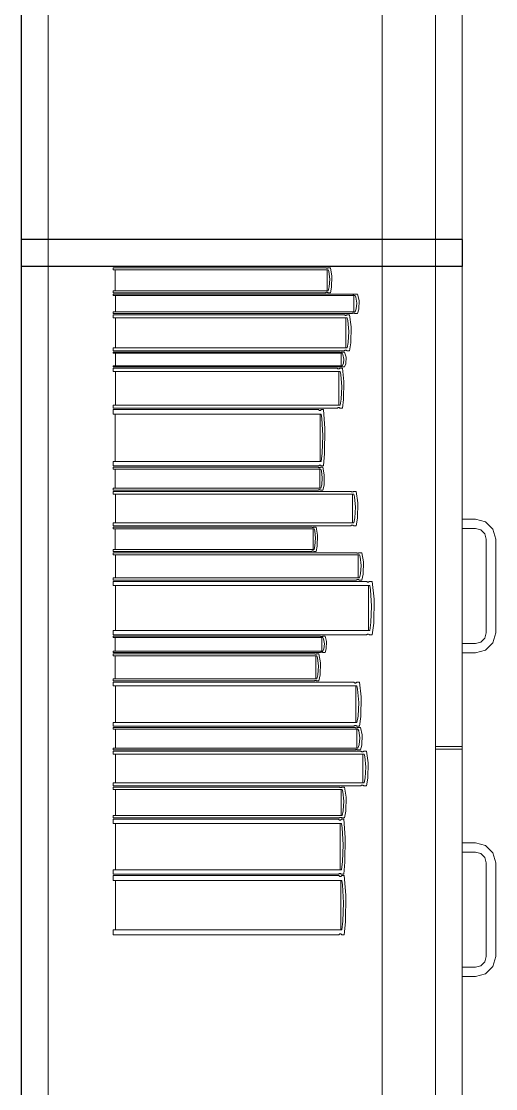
# Model space of a CAD drawing. Header units: inches. Extents: x -19 to 5698, y -728 to 92.
# Drawn here: x 130.14 to 130.495, y 10.146 to 10.944 of the extents above; entities that cross this region are included whole.
import ezdxf

# ---------------------------------------------------------------- set-up
doc = ezdxf.new("R2010")
doc.units = ezdxf.units.IN
doc.header["$MEASUREMENT"] = 0
doc.set_wipeout_variables(frame=1)
doc.linetypes.add('Wipeout_Contour', pattern=[1, 0, -1])
doc.layers.add('Interior - Mobiliario', color=7, linetype='Continuous')

msp = doc.modelspace()

# ---------------------------------------------------------------- linework, layer by layer
at = {"layer": 'Interior - Mobiliario', "color": 175, "linetype": 'Continuous', "lineweight": 13}
for p, q in [((130.13998, 11.50106), (130.13998, 10.04106)), ((130.44998, 10.04106), (130.44998, 11.50106)), ((130.37085, 10.75143), (130.37043, 10.74569)), ((130.3722, 10.7455), (130.37241, 10.75384)), ((130.36969, 10.7429), (130.20863, 10.7429)), ((130.20863, 10.7429), (130.20863, 10.74141)), ((130.37043, 10.74569), (130.36969, 10.7429)), ((130.37131, 10.74141), (130.3722, 10.7455)), ((130.20863, 10.74141), (130.36774, 10.74141)), ((130.38755, 10.74041), (130.20863, 10.74041)), ((130.20863, 10.74041), (130.20863, 10.73925)), ((130.20863, 10.73925), (130.38973, 10.73925)), ((130.21046, 10.73925), (130.21046, 10.72705)), ((130.36774, 10.74141), (130.36788, 10.74151)), ((130.36788, 10.74151), (130.36809, 10.74161)), ((130.36809, 10.74161), (130.36831, 10.74169)), ((130.36831, 10.74169), (130.36855, 10.74172)), ((130.36855, 10.74172), (130.36879, 10.74172)), ((130.36879, 10.74172), (130.36903, 10.74167)), ((130.36903, 10.74167), (130.36925, 10.74159)), ((130.36925, 10.74159), (130.36946, 10.74148)), ((130.36946, 10.74148), (130.36955, 10.74141)), ((130.36955, 10.74141), (130.37131, 10.74141)), ((130.38765, 10.74035), (130.38755, 10.74041)), ((130.38788, 10.74026), (130.38765, 10.74035)), ((130.38813, 10.7402), (130.38788, 10.74026)), ((130.3884, 10.74017), (130.38813, 10.7402)), ((130.38867, 10.74017), (130.3884, 10.74017)), ((130.38893, 10.74019), (130.38867, 10.74017)), ((130.38882, 10.72705), (130.38882, 10.73925)), ((130.38919, 10.74025), (130.38893, 10.74019)), ((130.38942, 10.74033), (130.38919, 10.74025)), ((130.38957, 10.74041), (130.38942, 10.74033)), ((130.39156, 10.74041), (130.38957, 10.74041)), ((130.38973, 10.73925), (130.39028, 10.73815)), ((130.39028, 10.73815), (130.39104, 10.73369)), ((130.39279, 10.73557), (130.39156, 10.74041)), ((130.39256, 10.72907), (130.39279, 10.73557)), ((130.38973, 10.72705), (130.20863, 10.72705)), ((130.20863, 10.72705), (130.20863, 10.72589)), ((130.39057, 10.72923), (130.38973, 10.72705)), ((130.39104, 10.73369), (130.39057, 10.72923)), ((130.39156, 10.72589), (130.39256, 10.72907)), ((130.20863, 10.72589), (130.38755, 10.72589)), ((130.38167, 10.72489), (130.20863, 10.72489)), ((130.20863, 10.72489), (130.20863, 10.72273)), ((130.20863, 10.72273), (130.38378, 10.72273)), ((130.3829, 10.72273), (130.2104, 10.72273)), ((130.2104, 10.72273), (130.2104, 10.70012)), ((130.38177, 10.72478), (130.38167, 10.72489)), ((130.38199, 10.72462), (130.38177, 10.72478)), ((130.38223, 10.72451), (130.38199, 10.72462)), ((130.38249, 10.72445), (130.38223, 10.72451)), ((130.38275, 10.72444), (130.38249, 10.72445)), ((130.38301, 10.72449), (130.38275, 10.72444)), ((130.3829, 10.70012), (130.3829, 10.72273)), ((130.38326, 10.72459), (130.38301, 10.72449)), ((130.38348, 10.72474), (130.38326, 10.72459)), ((130.38363, 10.72489), (130.38348, 10.72474)), ((130.38555, 10.72489), (130.38363, 10.72489)), ((130.38378, 10.72273), (130.38431, 10.72069)), ((130.38431, 10.72069), (130.38505, 10.71244)), ((130.38674, 10.71591), (130.38555, 10.72489)), ((130.38755, 10.72589), (130.3877, 10.72597)), ((130.3877, 10.72597), (130.38793, 10.72605)), ((130.38793, 10.72605), (130.38819, 10.72611)), ((130.38819, 10.72611), (130.38846, 10.72613)), ((130.38846, 10.72613), (130.38873, 10.72613)), ((130.38873, 10.72613), (130.38899, 10.7261)), ((130.38899, 10.7261), (130.38924, 10.72603)), ((130.38924, 10.72603), (130.38947, 10.72595)), ((130.38947, 10.72595), (130.38957, 10.72589)), ((130.38957, 10.72589), (130.39156, 10.72589)), ((130.38505, 10.71244), (130.3846, 10.70415)), ((130.38652, 10.70387), (130.38674, 10.71591)), ((130.3846, 10.70415), (130.38378, 10.70012)), ((130.38555, 10.69796), (130.38652, 10.70387)), ((130.38378, 10.70012), (130.20863, 10.70012)), ((130.20863, 10.70012), (130.20863, 10.69796)), ((130.20863, 10.69796), (130.38167, 10.69796)), ((130.3781, 10.69696), (130.20863, 10.69696)), ((130.20863, 10.69696), (130.20863, 10.69607)), ((130.20863, 10.69607), (130.38017, 10.69607)), ((130.21037, 10.69607), (130.21037, 10.68674)), ((130.2104, 10.70012), (130.3829, 10.70012)), ((130.3782, 10.69692), (130.3781, 10.69696)), ((130.37842, 10.69685), (130.3782, 10.69692)), ((130.37865, 10.6968), (130.37842, 10.69685)), ((130.37891, 10.69678), (130.37865, 10.6968)), ((130.37916, 10.69678), (130.37891, 10.69678)), ((130.37941, 10.6968), (130.37916, 10.69678)), ((130.37931, 10.68674), (130.37931, 10.69607)), ((130.37965, 10.69684), (130.37941, 10.6968)), ((130.37988, 10.6969), (130.37965, 10.69684)), ((130.38002, 10.69696), (130.37988, 10.6969)), ((130.3819, 10.69696), (130.38002, 10.69696)), ((130.38017, 10.69607), (130.38069, 10.69523)), ((130.38069, 10.69523), (130.38141, 10.69182)), ((130.38167, 10.69796), (130.38182, 10.69811)), ((130.38182, 10.69811), (130.38204, 10.69826)), ((130.38307, 10.69325), (130.3819, 10.69696)), ((130.38204, 10.69826), (130.38229, 10.69836)), ((130.38229, 10.69836), (130.38255, 10.69841)), ((130.38255, 10.69841), (130.38281, 10.6984)), ((130.38281, 10.6984), (130.38306, 10.69834)), ((130.38306, 10.69834), (130.38331, 10.69823)), ((130.38331, 10.69823), (130.38353, 10.69807)), ((130.38353, 10.69807), (130.38363, 10.69796)), ((130.38363, 10.69796), (130.38555, 10.69796)), ((130.38017, 10.68674), (130.20863, 10.68674)), ((130.20863, 10.68674), (130.20863, 10.68585)), ((130.38097, 10.6884), (130.38017, 10.68674)), ((130.38141, 10.69182), (130.38097, 10.6884)), ((130.3819, 10.68585), (130.38285, 10.68828)), ((130.38285, 10.68828), (130.38307, 10.69325)), ((130.20863, 10.68585), (130.3781, 10.68585)), ((130.37647, 10.68485), (130.20863, 10.68485)), ((130.20863, 10.68485), (130.20863, 10.68246)), ((130.20863, 10.68246), (130.37852, 10.68246)), ((130.21035, 10.68246), (130.21035, 10.6574)), ((130.37656, 10.68473), (130.37647, 10.68485)), ((130.37678, 10.68455), (130.37656, 10.68473)), ((130.37701, 10.68442), (130.37678, 10.68455)), ((130.37726, 10.68435), (130.37701, 10.68442)), ((130.37751, 10.68435), (130.37726, 10.68435)), ((130.37776, 10.6844), (130.37751, 10.68435)), ((130.37766, 10.6574), (130.37766, 10.68246)), ((130.378, 10.68452), (130.37776, 10.6844)), ((130.37822, 10.68469), (130.378, 10.68452)), ((130.3781, 10.68585), (130.37824, 10.68591)), ((130.37837, 10.68485), (130.37822, 10.68469)), ((130.37824, 10.68591), (130.37847, 10.68597)), ((130.38023, 10.68485), (130.37837, 10.68485)), ((130.37847, 10.68597), (130.37871, 10.68601)), ((130.37852, 10.68246), (130.37902, 10.6802)), ((130.37871, 10.68601), (130.37896, 10.68603)), ((130.37896, 10.68603), (130.37922, 10.68603)), ((130.37902, 10.6802), (130.37974, 10.67105)), ((130.37922, 10.68603), (130.37947, 10.686)), ((130.37947, 10.686), (130.37971, 10.68596)), ((130.37971, 10.68596), (130.37992, 10.68589)), ((130.37992, 10.68589), (130.38002, 10.68585)), ((130.38002, 10.68585), (130.3819, 10.68585)), ((130.38138, 10.6749), (130.38023, 10.68485)), ((130.37974, 10.67105), (130.3793, 10.66187)), ((130.38117, 10.66156), (130.38138, 10.6749)), ((130.37852, 10.6574), (130.20863, 10.6574)), ((130.20863, 10.6574), (130.20863, 10.65501)), ((130.20863, 10.65501), (130.37647, 10.65501)), ((130.37647, 10.65501), (130.37661, 10.65517)), ((130.37661, 10.65517), (130.37683, 10.65534)), ((130.37683, 10.65534), (130.37707, 10.65546)), ((130.37707, 10.65546), (130.37732, 10.65551)), ((130.37732, 10.65551), (130.37757, 10.6555)), ((130.37757, 10.6555), (130.37782, 10.65544)), ((130.37782, 10.65544), (130.37805, 10.65531)), ((130.37805, 10.65531), (130.37827, 10.65513)), ((130.37827, 10.65513), (130.37837, 10.65501)), ((130.37837, 10.65501), (130.38023, 10.65501)), ((130.3793, 10.66187), (130.37852, 10.6574)), ((130.38023, 10.65501), (130.38117, 10.66156)), ((130.36262, 10.65401), (130.20863, 10.65401)), ((130.20863, 10.65401), (130.20863, 10.65064)), ((130.20863, 10.65064), (130.3645, 10.65064)), ((130.21021, 10.65064), (130.21021, 10.61519)), ((130.3627, 10.65385), (130.36262, 10.65401)), ((130.3629, 10.65359), (130.3627, 10.65385)), ((130.36312, 10.65341), (130.3629, 10.65359)), ((130.36335, 10.65332), (130.36312, 10.65341)), ((130.36358, 10.65331), (130.36335, 10.65332)), ((130.36381, 10.65338), (130.36358, 10.65331)), ((130.36371, 10.61519), (130.36371, 10.65064)), ((130.36403, 10.65354), (130.36381, 10.65338)), ((130.36423, 10.65379), (130.36403, 10.65354)), ((130.36436, 10.65401), (130.36423, 10.65379)), ((130.36607, 10.65401), (130.36436, 10.65401)), ((130.3645, 10.65064), (130.36496, 10.64744)), ((130.36496, 10.64744), (130.36562, 10.6345)), ((130.36713, 10.63994), (130.36607, 10.65401)), ((130.36693, 10.62107), (130.36713, 10.63994)), ((130.36562, 10.6345), (130.36522, 10.62151)), ((130.3645, 10.61519), (130.20863, 10.61519)), ((130.20863, 10.61519), (130.20863, 10.61182)), ((130.36522, 10.62151), (130.3645, 10.61519)), ((130.36607, 10.61182), (130.36693, 10.62107)), ((130.20863, 10.61182), (130.36262, 10.61182)), ((130.36224, 10.61082), (130.20863, 10.61082)), ((130.20863, 10.61082), (130.20863, 10.60946)), ((130.20863, 10.60946), (130.36412, 10.60946)), ((130.2102, 10.60946), (130.2102, 10.5952)), ((130.36233, 10.61075), (130.36224, 10.61082)), ((130.36252, 10.61065), (130.36233, 10.61075)), ((130.36274, 10.61058), (130.36252, 10.61065)), ((130.36262, 10.61182), (130.36275, 10.61204)), ((130.36297, 10.61054), (130.36274, 10.61058)), ((130.36275, 10.61204), (130.36295, 10.61229)), ((130.36295, 10.61229), (130.36317, 10.61245)), ((130.3632, 10.61053), (130.36297, 10.61054)), ((130.36317, 10.61245), (130.3634, 10.61252)), ((130.36343, 10.61057), (130.3632, 10.61053)), ((130.36333, 10.5952), (130.36333, 10.60946)), ((130.3634, 10.61252), (130.36363, 10.61251)), ((130.36365, 10.61063), (130.36343, 10.61057)), ((130.36363, 10.61251), (130.36386, 10.61242)), ((130.36385, 10.61073), (130.36365, 10.61063)), ((130.36398, 10.61082), (130.36385, 10.61073)), ((130.36386, 10.61242), (130.36407, 10.61224)), ((130.36569, 10.61082), (130.36398, 10.61082)), ((130.36407, 10.61224), (130.36427, 10.61198)), ((130.36412, 10.60946), (130.36458, 10.60817)), ((130.36427, 10.61198), (130.36436, 10.61182)), ((130.36436, 10.61182), (130.36607, 10.61182)), ((130.36458, 10.60817), (130.36524, 10.60297)), ((130.36674, 10.60516), (130.36569, 10.61082)), ((130.36524, 10.60297), (130.36484, 10.59774)), ((130.36654, 10.59756), (130.36674, 10.60516)), ((130.36412, 10.5952), (130.20863, 10.5952)), ((130.20863, 10.5952), (130.20863, 10.59384)), ((130.20863, 10.59384), (130.36224, 10.59384)), ((130.38663, 10.59284), (130.20863, 10.59284)), ((130.20863, 10.59284), (130.20863, 10.59078)), ((130.20863, 10.59078), (130.3888, 10.59078)), ((130.21045, 10.59078), (130.21045, 10.56924)), ((130.36224, 10.59384), (130.36237, 10.59393)), ((130.36237, 10.59393), (130.36257, 10.59403)), ((130.36257, 10.59403), (130.36279, 10.59409)), ((130.36279, 10.59409), (130.36302, 10.59412)), ((130.36302, 10.59412), (130.36325, 10.59412)), ((130.36325, 10.59412), (130.36348, 10.59408)), ((130.36348, 10.59408), (130.36369, 10.59401)), ((130.36369, 10.59401), (130.36389, 10.5939)), ((130.36389, 10.5939), (130.36398, 10.59384)), ((130.36398, 10.59384), (130.36569, 10.59384)), ((130.36484, 10.59774), (130.36412, 10.5952)), ((130.36569, 10.59384), (130.36654, 10.59756)), ((130.38673, 10.59274), (130.38663, 10.59284)), ((130.38696, 10.59258), (130.38673, 10.59274)), ((130.38721, 10.59247), (130.38696, 10.59258)), ((130.38747, 10.59241), (130.38721, 10.59247)), ((130.38774, 10.59241), (130.38747, 10.59241)), ((130.388, 10.59246), (130.38774, 10.59241)), ((130.38789, 10.56924), (130.38789, 10.59078)), ((130.38826, 10.59255), (130.388, 10.59246)), ((130.38849, 10.5927), (130.38826, 10.59255)), ((130.38864, 10.59284), (130.38849, 10.5927)), ((130.39062, 10.59284), (130.38864, 10.59284)), ((130.3888, 10.59078), (130.38934, 10.58884)), ((130.39184, 10.58428), (130.39062, 10.59284)), ((130.38934, 10.58884), (130.3901, 10.58097)), ((130.39162, 10.57281), (130.39184, 10.58428)), ((130.3901, 10.58097), (130.38964, 10.57308)), ((130.3888, 10.56924), (130.20863, 10.56924)), ((130.20863, 10.56924), (130.20863, 10.56718)), ((130.20863, 10.56718), (130.38663, 10.56718)), ((130.38663, 10.56718), (130.38678, 10.56732)), ((130.38678, 10.56732), (130.38701, 10.56747)), ((130.38701, 10.56747), (130.38726, 10.56757)), ((130.38726, 10.56757), (130.38753, 10.56761)), ((130.38753, 10.56761), (130.3878, 10.56761)), ((130.3878, 10.56761), (130.38806, 10.56755)), ((130.38806, 10.56755), (130.38831, 10.56744)), ((130.38831, 10.56744), (130.38854, 10.56728)), ((130.38854, 10.56728), (130.38864, 10.56718)), ((130.38864, 10.56718), (130.39062, 10.56718)), ((130.38964, 10.57308), (130.3888, 10.56924)), ((130.39062, 10.56718), (130.39162, 10.57281)), ((130.47998, 10.57206), (130.46998, 10.57206)), ((130.46998, 10.57206), (130.46998, 10.56506)), ((130.48748, 10.57005), (130.47998, 10.57206)), ((130.49297, 10.56456), (130.48748, 10.57005)), ((130.35725, 10.56618), (130.20863, 10.56618)), ((130.20863, 10.56618), (130.20863, 10.56473)), ((130.20863, 10.56473), (130.35907, 10.56473)), ((130.21015, 10.56473), (130.21015, 10.54945)), ((130.35734, 10.56611), (130.35725, 10.56618)), ((130.35753, 10.566), (130.35734, 10.56611)), ((130.35774, 10.56593), (130.35753, 10.566)), ((130.35796, 10.56588), (130.35774, 10.56593)), ((130.35818, 10.56588), (130.35796, 10.56588)), ((130.3584, 10.56591), (130.35818, 10.56588)), ((130.35831, 10.54945), (130.35831, 10.56473)), ((130.35861, 10.56598), (130.3584, 10.56591)), ((130.35881, 10.56609), (130.35861, 10.56598)), ((130.35893, 10.56618), (130.35881, 10.56609)), ((130.36059, 10.56618), (130.35893, 10.56618)), ((130.35907, 10.56473), (130.35952, 10.56335)), ((130.35952, 10.56335), (130.36015, 10.55777)), ((130.36161, 10.56012), (130.36059, 10.56618)), ((130.36142, 10.55198), (130.36161, 10.56012)), ((130.46998, 10.56506), (130.47998, 10.56506)), ((130.47998, 10.56506), (130.48398, 10.56398)), ((130.48398, 10.56398), (130.4869, 10.56106)), ((130.4869, 10.56106), (130.48798, 10.55706)), ((130.49498, 10.55706), (130.49297, 10.56456)), ((130.35976, 10.55217), (130.35907, 10.54945)), ((130.36015, 10.55777), (130.35976, 10.55217)), ((130.36059, 10.54799), (130.36142, 10.55198)), ((130.48798, 10.55706), (130.48798, 10.48706)), ((130.49498, 10.48706), (130.49498, 10.55706)), ((130.35907, 10.54945), (130.20863, 10.54945)), ((130.20863, 10.54945), (130.20863, 10.54799)), ((130.20863, 10.54799), (130.35725, 10.54799)), ((130.39079, 10.54699), (130.20863, 10.54699)), ((130.20863, 10.54699), (130.20863, 10.54535)), ((130.20863, 10.54535), (130.39301, 10.54535)), ((130.2105, 10.54535), (130.2105, 10.52818)), ((130.35725, 10.54799), (130.35738, 10.54809)), ((130.35738, 10.54809), (130.35757, 10.54819)), ((130.35757, 10.54819), (130.35778, 10.54826)), ((130.35778, 10.54826), (130.358, 10.54829)), ((130.358, 10.54829), (130.35823, 10.54829)), ((130.35823, 10.54829), (130.35845, 10.54825)), ((130.35845, 10.54825), (130.35866, 10.54817)), ((130.35866, 10.54817), (130.35885, 10.54806)), ((130.35885, 10.54806), (130.35893, 10.54799)), ((130.35893, 10.54799), (130.36059, 10.54799)), ((130.39089, 10.54691), (130.39079, 10.54699)), ((130.39112, 10.54679), (130.39089, 10.54691)), ((130.39138, 10.5467), (130.39112, 10.54679)), ((130.39165, 10.54665), (130.39138, 10.5467)), ((130.39192, 10.54665), (130.39165, 10.54665)), ((130.3922, 10.54669), (130.39192, 10.54665)), ((130.39208, 10.52818), (130.39208, 10.54535)), ((130.39245, 10.54676), (130.3922, 10.54669)), ((130.3927, 10.54688), (130.39245, 10.54676)), ((130.39285, 10.54699), (130.3927, 10.54688)), ((130.39487, 10.54699), (130.39285, 10.54699)), ((130.39301, 10.54535), (130.39356, 10.5438)), ((130.39356, 10.5438), (130.39434, 10.53753)), ((130.39612, 10.54017), (130.39487, 10.54699)), ((130.39434, 10.53753), (130.39387, 10.53124)), ((130.39589, 10.53103), (130.39612, 10.54017)), ((130.39301, 10.52818), (130.20863, 10.52818)), ((130.20863, 10.52818), (130.20863, 10.52654)), ((130.39118, 10.52677), (130.39144, 10.52684)), ((130.39144, 10.52684), (130.39171, 10.52688)), ((130.39171, 10.52688), (130.39198, 10.52688)), ((130.39198, 10.52688), (130.39225, 10.52683)), ((130.39387, 10.53124), (130.39301, 10.52818)), ((130.39487, 10.52654), (130.39589, 10.53103)), ((130.20863, 10.52654), (130.39079, 10.52654)), ((130.39839, 10.52554), (130.20863, 10.52554)), ((130.20863, 10.52554), (130.20863, 10.52234)), ((130.20863, 10.52234), (130.4007, 10.52234)), ((130.21057, 10.52234), (130.21057, 10.48869)), ((130.39079, 10.52654), (130.39094, 10.52665)), ((130.39094, 10.52665), (130.39118, 10.52677)), ((130.39225, 10.52683), (130.39251, 10.52674)), ((130.39251, 10.52674), (130.39275, 10.52662)), ((130.39275, 10.52662), (130.39285, 10.52654)), ((130.39285, 10.52654), (130.39487, 10.52654)), ((130.39849, 10.52539), (130.39839, 10.52554)), ((130.39874, 10.52514), (130.39849, 10.52539)), ((130.399, 10.52497), (130.39874, 10.52514)), ((130.39928, 10.52488), (130.399, 10.52497)), ((130.39957, 10.52487), (130.39928, 10.52488)), ((130.39985, 10.52494), (130.39957, 10.52487)), ((130.39973, 10.48869), (130.39973, 10.52234)), ((130.40012, 10.5251), (130.39985, 10.52494)), ((130.40037, 10.52533), (130.40012, 10.5251)), ((130.40053, 10.52554), (130.40037, 10.52533)), ((130.40264, 10.52554), (130.40053, 10.52554)), ((130.4007, 10.52234), (130.40128, 10.5193)), ((130.40128, 10.5193), (130.40209, 10.50702)), ((130.40395, 10.51218), (130.40264, 10.52554)), ((130.4037, 10.49427), (130.40395, 10.51218)), ((130.40209, 10.50702), (130.40159, 10.49469)), ((130.4007, 10.48869), (130.20863, 10.48869)), ((130.20863, 10.48869), (130.20863, 10.48549)), ((130.40159, 10.49469), (130.4007, 10.48869)), ((130.40264, 10.48549), (130.4037, 10.49427)), ((130.48798, 10.48706), (130.4869, 10.48306)), ((130.49297, 10.47956), (130.49498, 10.48706)), ((130.20863, 10.48549), (130.39839, 10.48549)), ((130.36378, 10.48449), (130.20863, 10.48449)), ((130.20863, 10.48449), (130.20863, 10.48352)), ((130.20863, 10.48352), (130.36567, 10.48352)), ((130.21022, 10.48352), (130.21022, 10.47341)), ((130.36387, 10.48444), (130.36378, 10.48449)), ((130.36407, 10.48437), (130.36387, 10.48444)), ((130.36428, 10.48432), (130.36407, 10.48437)), ((130.36451, 10.48429), (130.36428, 10.48432)), ((130.36475, 10.48429), (130.36451, 10.48429)), ((130.36498, 10.48431), (130.36475, 10.48429)), ((130.36488, 10.47341), (130.36488, 10.48352)), ((130.3652, 10.48435), (130.36498, 10.48431)), ((130.3654, 10.48442), (130.3652, 10.48435)), ((130.36554, 10.48449), (130.3654, 10.48442)), ((130.36726, 10.48449), (130.36554, 10.48449)), ((130.36567, 10.48352), (130.36614, 10.48261)), ((130.36614, 10.48261), (130.36681, 10.47892)), ((130.36832, 10.48047), (130.36726, 10.48449)), ((130.36813, 10.47509), (130.36832, 10.48047)), ((130.39839, 10.48549), (130.39854, 10.4857)), ((130.39854, 10.4857), (130.39879, 10.48593)), ((130.39879, 10.48593), (130.39907, 10.48608)), ((130.39907, 10.48608), (130.39935, 10.48616)), ((130.39935, 10.48616), (130.39963, 10.48615)), ((130.39963, 10.48615), (130.39991, 10.48606)), ((130.39991, 10.48606), (130.40018, 10.48589)), ((130.40018, 10.48589), (130.40043, 10.48564)), ((130.40043, 10.48564), (130.40053, 10.48549)), ((130.40053, 10.48549), (130.40264, 10.48549)), ((130.46998, 10.47906), (130.46998, 10.47206)), ((130.47998, 10.47906), (130.46998, 10.47906)), ((130.48398, 10.48013), (130.47998, 10.47906)), ((130.4869, 10.48306), (130.48398, 10.48013)), ((130.48748, 10.47407), (130.49297, 10.47956)), ((130.36567, 10.47341), (130.20863, 10.47341)), ((130.20863, 10.47341), (130.20863, 10.47245)), ((130.20863, 10.47245), (130.36378, 10.47245)), ((130.35936, 10.47145), (130.20863, 10.47145)), ((130.20863, 10.47145), (130.20863, 10.46982)), ((130.35945, 10.47137), (130.35936, 10.47145)), ((130.35964, 10.47125), (130.35945, 10.47137)), ((130.35986, 10.47116), (130.35964, 10.47125)), ((130.36008, 10.47111), (130.35986, 10.47116)), ((130.36031, 10.47111), (130.36008, 10.47111)), ((130.36053, 10.47115), (130.36031, 10.47111)), ((130.36075, 10.47122), (130.36053, 10.47115)), ((130.36094, 10.47134), (130.36075, 10.47122)), ((130.36107, 10.47145), (130.36094, 10.47134)), ((130.36275, 10.47145), (130.36107, 10.47145)), ((130.36378, 10.46465), (130.36275, 10.47145)), ((130.36378, 10.47245), (130.36391, 10.47251)), ((130.36391, 10.47251), (130.36411, 10.47258)), ((130.36411, 10.47258), (130.36433, 10.47263)), ((130.36433, 10.47263), (130.36457, 10.47265)), ((130.36457, 10.47265), (130.3648, 10.47265)), ((130.3648, 10.47265), (130.36503, 10.47262)), ((130.36503, 10.47262), (130.36525, 10.47257)), ((130.36525, 10.47257), (130.36545, 10.4725)), ((130.36545, 10.4725), (130.36554, 10.47245)), ((130.36554, 10.47245), (130.36726, 10.47245)), ((130.3664, 10.47521), (130.36567, 10.47341)), ((130.36681, 10.47892), (130.3664, 10.47521)), ((130.36726, 10.47245), (130.36813, 10.47509)), ((130.46998, 10.47206), (130.47998, 10.47206)), ((130.47998, 10.47206), (130.48748, 10.47407)), ((130.20863, 10.46982), (130.36121, 10.46982)), ((130.21017, 10.46982), (130.21017, 10.4527)), ((130.36044, 10.4527), (130.36044, 10.46982)), ((130.36121, 10.46982), (130.36166, 10.46827)), ((130.36166, 10.46827), (130.36231, 10.46202)), ((130.36359, 10.45554), (130.36378, 10.46465)), ((130.36191, 10.45575), (130.36121, 10.4527)), ((130.36231, 10.46202), (130.36191, 10.45575)), ((130.36275, 10.45107), (130.36359, 10.45554)), ((130.36121, 10.4527), (130.20863, 10.4527)), ((130.20863, 10.4527), (130.20863, 10.45107)), ((130.20863, 10.45107), (130.35936, 10.45107)), ((130.38893, 10.45007), (130.20863, 10.45007)), ((130.20863, 10.45007), (130.20863, 10.44745)), ((130.20863, 10.44745), (130.39113, 10.44745)), ((130.21048, 10.44745), (130.21048, 10.4199)), ((130.35936, 10.45107), (130.35949, 10.45118)), ((130.35949, 10.45118), (130.35969, 10.4513)), ((130.35969, 10.4513), (130.35991, 10.45137)), ((130.35991, 10.45137), (130.36013, 10.45141)), ((130.36013, 10.45141), (130.36036, 10.45141)), ((130.36036, 10.45141), (130.36058, 10.45136)), ((130.36058, 10.45136), (130.36079, 10.45127)), ((130.36079, 10.45127), (130.36099, 10.45115)), ((130.36099, 10.45115), (130.36107, 10.45107)), ((130.36107, 10.45107), (130.36275, 10.45107)), ((130.38903, 10.44994), (130.38893, 10.45007)), ((130.38926, 10.44974), (130.38903, 10.44994)), ((130.38952, 10.4496), (130.38926, 10.44974)), ((130.38978, 10.44953), (130.38952, 10.4496)), ((130.39005, 10.44952), (130.38978, 10.44953)), ((130.39032, 10.44958), (130.39005, 10.44952)), ((130.39021, 10.4199), (130.39021, 10.44745)), ((130.39058, 10.44971), (130.39032, 10.44958)), ((130.39082, 10.44989), (130.39058, 10.44971)), ((130.39097, 10.45007), (130.39082, 10.44989)), ((130.39297, 10.45007), (130.39097, 10.45007)), ((130.39113, 10.44745), (130.39168, 10.44496)), ((130.39421, 10.43913), (130.39297, 10.45007)), ((130.39168, 10.44496), (130.39245, 10.4349)), ((130.39398, 10.42446), (130.39421, 10.43913)), ((130.39245, 10.4349), (130.39198, 10.42481)), ((130.39198, 10.42481), (130.39113, 10.4199)), ((130.39297, 10.41727), (130.39398, 10.42446)), ((130.39113, 10.4199), (130.20863, 10.4199)), ((130.20863, 10.4199), (130.20863, 10.41727)), ((130.20863, 10.41727), (130.38893, 10.41727)), ((130.38973, 10.41627), (130.20863, 10.41627)), ((130.20863, 10.41627), (130.20863, 10.41493)), ((130.38893, 10.41727), (130.38908, 10.41745)), ((130.38908, 10.41745), (130.38932, 10.41763)), ((130.38932, 10.41763), (130.38957, 10.41776)), ((130.38957, 10.41776), (130.38984, 10.41782)), ((130.38983, 10.41621), (130.38973, 10.41627)), ((130.39006, 10.4161), (130.38983, 10.41621)), ((130.38984, 10.41782), (130.39011, 10.41781)), ((130.39032, 10.41603), (130.39006, 10.4161)), ((130.39011, 10.41781), (130.39038, 10.41774)), ((130.39058, 10.41599), (130.39032, 10.41603)), ((130.39038, 10.41774), (130.39063, 10.4176)), ((130.39086, 10.41599), (130.39058, 10.41599)), ((130.39063, 10.4176), (130.39087, 10.4174)), ((130.39113, 10.41602), (130.39086, 10.41599)), ((130.39087, 10.4174), (130.39097, 10.41727)), ((130.39097, 10.41727), (130.39297, 10.41727)), ((130.39139, 10.41609), (130.39113, 10.41602)), ((130.39162, 10.41618), (130.39139, 10.41609)), ((130.39178, 10.41627), (130.39162, 10.41618)), ((130.39379, 10.41627), (130.39178, 10.41627)), ((130.39503, 10.41068), (130.39379, 10.41627)), ((130.20863, 10.41493), (130.39194, 10.41493)), ((130.21048, 10.41493), (130.21048, 10.40085)), ((130.39101, 10.40085), (130.39101, 10.41493)), ((130.39194, 10.41493), (130.39249, 10.41366)), ((130.39249, 10.41366), (130.39326, 10.40852)), ((130.39326, 10.40852), (130.39279, 10.40336)), ((130.3948, 10.40318), (130.39503, 10.41068)), ((130.39194, 10.40085), (130.20863, 10.40085)), ((130.20863, 10.40085), (130.20863, 10.39951)), ((130.20863, 10.39951), (130.38973, 10.39951)), ((130.38973, 10.39951), (130.38988, 10.3996)), ((130.38988, 10.3996), (130.39012, 10.39969)), ((130.39012, 10.39969), (130.39038, 10.39976)), ((130.39038, 10.39976), (130.39064, 10.39979)), ((130.39064, 10.39979), (130.39092, 10.39978)), ((130.39092, 10.39978), (130.39119, 10.39974)), ((130.39119, 10.39974), (130.39144, 10.39967)), ((130.39144, 10.39967), (130.39167, 10.39957)), ((130.39167, 10.39957), (130.39178, 10.39951)), ((130.39178, 10.39951), (130.39379, 10.39951)), ((130.39279, 10.40336), (130.39194, 10.40085)), ((130.39379, 10.39951), (130.3948, 10.40318)), ((130.46998, 10.40206), (130.44998, 10.40206)), ((130.44998, 10.04106), (130.44998, 10.40006)), ((130.46998, 10.40006), (130.44998, 10.40006)), ((130.46998, 10.04106), (130.46998, 10.40006)), ((130.39417, 10.39851), (130.20863, 10.39851)), ((130.20863, 10.39851), (130.20863, 10.39645)), ((130.20863, 10.39645), (130.39644, 10.39645)), ((130.21053, 10.39645), (130.21053, 10.37482)), ((130.39427, 10.39841), (130.39417, 10.39851)), ((130.39451, 10.39825), (130.39427, 10.39841)), ((130.39477, 10.39814), (130.39451, 10.39825)), ((130.39505, 10.39808), (130.39477, 10.39814)), ((130.39533, 10.39808), (130.39505, 10.39808)), ((130.3956, 10.39812), (130.39533, 10.39808)), ((130.39549, 10.37482), (130.39549, 10.39645)), ((130.39587, 10.39822), (130.3956, 10.39812)), ((130.39611, 10.39837), (130.39587, 10.39822)), ((130.39627, 10.39851), (130.39611, 10.39837)), ((130.39833, 10.39851), (130.39627, 10.39851)), ((130.39644, 10.39645), (130.397, 10.39449)), ((130.397, 10.39449), (130.39779, 10.3866)), ((130.39961, 10.38992), (130.39833, 10.39851)), ((130.39779, 10.3866), (130.39731, 10.37868)), ((130.39937, 10.37841), (130.39961, 10.38992)), ((130.39731, 10.37868), (130.39644, 10.37482)), ((130.39833, 10.37276), (130.39937, 10.37841)), ((130.39644, 10.37482), (130.20863, 10.37482)), ((130.20863, 10.37482), (130.20863, 10.37276)), ((130.20863, 10.37276), (130.39417, 10.37276)), ((130.37804, 10.37176), (130.20863, 10.37176)), ((130.20863, 10.37176), (130.20863, 10.36992)), ((130.20863, 10.36992), (130.38011, 10.36992)), ((130.21037, 10.36992), (130.21037, 10.35052)), ((130.37813, 10.37167), (130.37804, 10.37176)), ((130.37835, 10.37153), (130.37813, 10.37167)), ((130.37859, 10.37144), (130.37835, 10.37153)), ((130.37884, 10.37138), (130.37859, 10.37144)), ((130.3791, 10.37138), (130.37884, 10.37138)), ((130.37935, 10.37142), (130.3791, 10.37138)), ((130.37924, 10.35052), (130.37924, 10.36992)), ((130.37959, 10.37151), (130.37935, 10.37142)), ((130.37981, 10.37164), (130.37959, 10.37151)), ((130.37996, 10.37176), (130.37981, 10.37164)), ((130.38184, 10.37176), (130.37996, 10.37176)), ((130.38011, 10.36992), (130.38062, 10.36817)), ((130.38062, 10.36817), (130.38134, 10.36109)), ((130.383, 10.36406), (130.38184, 10.37176)), ((130.39417, 10.37276), (130.39432, 10.3729)), ((130.39432, 10.3729), (130.39457, 10.37305)), ((130.39457, 10.37305), (130.39483, 10.37315)), ((130.39483, 10.37315), (130.39511, 10.37319)), ((130.39511, 10.37319), (130.39539, 10.37319)), ((130.39539, 10.37319), (130.39566, 10.37313)), ((130.39566, 10.37313), (130.39592, 10.37302)), ((130.39592, 10.37302), (130.39616, 10.37286)), ((130.39616, 10.37286), (130.39627, 10.37276)), ((130.39627, 10.37276), (130.39833, 10.37276)), ((130.38134, 10.36109), (130.3809, 10.35398)), ((130.38279, 10.35374), (130.383, 10.36406)), ((130.3809, 10.35398), (130.38011, 10.35052)), ((130.38184, 10.34867), (130.38279, 10.35374)), ((130.38011, 10.35052), (130.20863, 10.35052)), ((130.20863, 10.35052), (130.20863, 10.34867)), ((130.20863, 10.34867), (130.37804, 10.34867)), ((130.37746, 10.34767), (130.20863, 10.34767)), ((130.20863, 10.34767), (130.20863, 10.34438)), ((130.20863, 10.34438), (130.37952, 10.34438)), ((130.21036, 10.34438), (130.21036, 10.30981)), ((130.37756, 10.34751), (130.37746, 10.34767)), ((130.37778, 10.34726), (130.37756, 10.34751)), ((130.37801, 10.34709), (130.37778, 10.34726)), ((130.37826, 10.34699), (130.37801, 10.34709)), ((130.37804, 10.34867), (130.37818, 10.3488)), ((130.37818, 10.3488), (130.3784, 10.34893)), ((130.37852, 10.34698), (130.37826, 10.34699)), ((130.3784, 10.34893), (130.37865, 10.34902)), ((130.37877, 10.34706), (130.37852, 10.34698)), ((130.37865, 10.34902), (130.3789, 10.34906)), ((130.37866, 10.30981), (130.37866, 10.34438)), ((130.37901, 10.34722), (130.37877, 10.34706)), ((130.3789, 10.34906), (130.37915, 10.34905)), ((130.37923, 10.34745), (130.37901, 10.34722)), ((130.37915, 10.34905), (130.3794, 10.349)), ((130.37937, 10.34767), (130.37923, 10.34745)), ((130.38125, 10.34767), (130.37937, 10.34767)), ((130.3794, 10.349), (130.37964, 10.3489)), ((130.37952, 10.34438), (130.38004, 10.34126)), ((130.37964, 10.3489), (130.37986, 10.34876)), ((130.37986, 10.34876), (130.37996, 10.34867)), ((130.37996, 10.34867), (130.38184, 10.34867)), ((130.38241, 10.33395), (130.38125, 10.34767)), ((130.38004, 10.34126), (130.38076, 10.32864)), ((130.38076, 10.32864), (130.38032, 10.31597)), ((130.3822, 10.31554), (130.38241, 10.33395)), ((130.46998, 10.33006), (130.47998, 10.33006)), ((130.46998, 10.32306), (130.46998, 10.33006)), ((130.47998, 10.33006), (130.48748, 10.32805)), ((130.48748, 10.32805), (130.49297, 10.32256)), ((130.47998, 10.32306), (130.46998, 10.32306)), ((130.48398, 10.32198), (130.47998, 10.32306)), ((130.4869, 10.31906), (130.48398, 10.32198)), ((130.49297, 10.32256), (130.49498, 10.31506)), ((130.38032, 10.31597), (130.37952, 10.30981)), ((130.38125, 10.30651), (130.3822, 10.31554)), ((130.48798, 10.31506), (130.4869, 10.31906)), ((130.48798, 10.24506), (130.48798, 10.31506)), ((130.49498, 10.31506), (130.49498, 10.24506)), ((130.37952, 10.30981), (130.20863, 10.30981)), ((130.20863, 10.30981), (130.20863, 10.30651)), ((130.20863, 10.30651), (130.37746, 10.30651)), ((130.3778, 10.30551), (130.20863, 10.30551)), ((130.20863, 10.30551), (130.20863, 10.30198)), ((130.37746, 10.30651), (130.3776, 10.30673)), ((130.3776, 10.30673), (130.37783, 10.30697)), ((130.3779, 10.30534), (130.3778, 10.30551)), ((130.37783, 10.30697), (130.37807, 10.30713)), ((130.37812, 10.30507), (130.3779, 10.30534)), ((130.37807, 10.30713), (130.37832, 10.3072)), ((130.37835, 10.30489), (130.37812, 10.30507)), ((130.37832, 10.3072), (130.37857, 10.30719)), ((130.3786, 10.30479), (130.37835, 10.30489)), ((130.37857, 10.30719), (130.37882, 10.3071)), ((130.37886, 10.30478), (130.3786, 10.30479)), ((130.37882, 10.3071), (130.37906, 10.30692)), ((130.37911, 10.30486), (130.37886, 10.30478)), ((130.37906, 10.30692), (130.37928, 10.30667)), ((130.37935, 10.30502), (130.37911, 10.30486)), ((130.37928, 10.30667), (130.37937, 10.30651)), ((130.37958, 10.30528), (130.37935, 10.30502)), ((130.37937, 10.30651), (130.38125, 10.30651)), ((130.37972, 10.30551), (130.37958, 10.30528)), ((130.3816, 10.30551), (130.37972, 10.30551)), ((130.38276, 10.29078), (130.3816, 10.30551)), ((130.20863, 10.30198), (130.37987, 10.30198)), ((130.21036, 10.30198), (130.21036, 10.26486)), ((130.379, 10.26486), (130.379, 10.30198)), ((130.37987, 10.30198), (130.38038, 10.29863)), ((130.38038, 10.29863), (130.3811, 10.28508)), ((130.38254, 10.27102), (130.38276, 10.29078)), ((130.3811, 10.28508), (130.38066, 10.27148)), ((130.38066, 10.27148), (130.37987, 10.26486)), ((130.37987, 10.26486), (130.20863, 10.26486)), ((130.20863, 10.26486), (130.20863, 10.26133)), ((130.3816, 10.26133), (130.38254, 10.27102)), ((130.20863, 10.26133), (130.3778, 10.26133)), ((130.3778, 10.26133), (130.37794, 10.26157)), ((130.37794, 10.26157), (130.37817, 10.26182)), ((130.37817, 10.26182), (130.37841, 10.26199)), ((130.37841, 10.26199), (130.37866, 10.26207)), ((130.37866, 10.26207), (130.37892, 10.26206)), ((130.37892, 10.26206), (130.37917, 10.26196)), ((130.37917, 10.26196), (130.3794, 10.26177)), ((130.3794, 10.26177), (130.37962, 10.2615)), ((130.37962, 10.2615), (130.37972, 10.26133)), ((130.37972, 10.26133), (130.3816, 10.26133)), ((130.48398, 10.23813), (130.4869, 10.24106)), ((130.4869, 10.24106), (130.48798, 10.24506)), ((130.49498, 10.24506), (130.49297, 10.23756)), ((130.46998, 10.23706), (130.47998, 10.23706)), ((130.46998, 10.23006), (130.46998, 10.23706)), ((130.47998, 10.23706), (130.48398, 10.23813)), ((130.48748, 10.23207), (130.47998, 10.23006)), ((130.49297, 10.23756), (130.48748, 10.23207)), ((130.47998, 10.23006), (130.46998, 10.23006))]:
    msp.add_line(p, q, dxfattribs=at)

# ---------------------------------------------------------------- next in the draw order: wipeouts: each hides what was drawn before it
at = {"color": 254, "linetype": 'Wipeout_Contour', "lineweight": 0, "ltscale": 3367.732135}
msp.add_wipeout([(130.46998, 10.76106), (130.46998, 10.78106), (130.13998, 10.78106), (130.13998, 10.76106)], dxfattribs=at).dxf.layer = 'Interior - Mobiliario'

# ---------------------------------------------------------------- next in the draw order: linework, layer by layer
at = {"layer": 'Interior - Mobiliario', "color": 175, "linetype": 'Continuous', "lineweight": 13}
for p, q in [((130.46998, 11.52106), (130.46998, 10.02106)), ((130.44998, 10.04106), (130.44998, 11.50106)), ((130.44998, 10.04106), (130.44998, 11.50106)), ((130.46998, 10.04106), (130.46998, 11.50106)), ((130.46998, 10.04106), (130.46998, 11.50106)), ((130.15998, 10.06106), (130.15998, 11.48106)), ((130.40998, 11.48106), (130.40998, 10.06106)), ((130.44998, 10.06106), (130.44998, 11.48106)), ((130.44998, 10.78106), (130.44998, 11.14006)), ((130.46998, 10.78106), (130.46998, 11.14006)), ((130.13998, 10.78106), (130.13998, 10.76106)), ((130.46998, 10.78106), (130.13998, 10.78106)), ((130.46998, 10.78106), (130.44998, 10.78106)), ((130.46998, 10.76106), (130.46998, 10.78106)), ((130.46998, 10.76106), (130.46998, 10.78106)), ((130.13998, 10.76106), (130.46998, 10.76106)), ((130.36774, 10.76006), (130.20863, 10.76006)), ((130.20863, 10.76006), (130.20863, 10.75856)), ((130.20863, 10.75856), (130.36969, 10.75856)), ((130.21026, 10.75856), (130.21026, 10.7429)), ((130.36783, 10.75998), (130.36774, 10.76006)), ((130.36804, 10.75987), (130.36783, 10.75998)), ((130.36826, 10.75979), (130.36804, 10.75987)), ((130.3685, 10.75975), (130.36826, 10.75979)), ((130.36874, 10.75974), (130.3685, 10.75975)), ((130.36897, 10.75978), (130.36874, 10.75974)), ((130.36887, 10.7429), (130.36887, 10.75856)), ((130.3692, 10.75985), (130.36897, 10.75978)), ((130.36941, 10.75996), (130.3692, 10.75985)), ((130.36955, 10.76006), (130.36941, 10.75996)), ((130.37131, 10.76006), (130.36955, 10.76006)), ((130.36969, 10.75856), (130.37017, 10.75715)), ((130.37241, 10.75384), (130.37131, 10.76006)), ((130.44998, 10.76106), (130.44998, 10.40206)), ((130.46998, 10.76106), (130.44998, 10.76106)), ((130.46998, 10.76106), (130.46998, 10.40206)), ((130.37017, 10.75715), (130.37085, 10.75143))]:
    msp.add_line(p, q, dxfattribs=at)
at = {"layer": 'Interior - Mobiliario', "color": 175, "linetype": 'Continuous', "lineweight": 30}
for p, q in [((130.46998, 10.78106), (130.13998, 10.78106)), ((130.13998, 10.78106), (130.13998, 10.76106)), ((130.46998, 10.78106), (130.46998, 10.76106)), ((130.46998, 10.76106), (130.13998, 10.76106))]:
    msp.add_line(p, q, dxfattribs=at)

# ---------------------------------------------------------------- next in the draw order: wipeouts: each hides what was drawn before it
at = {"color": 254, "linetype": 'Wipeout_Contour', "lineweight": 0, "ltscale": 3367.033441}
msp.add_wipeout([(130.13998, 10.04106), (130.13998, 11.50106), (130.11998, 11.50106), (130.11998, 10.04106)], dxfattribs=at).dxf.layer = 'Interior - Mobiliario'

# ---------------------------------------------------------------- next in the draw order: linework, layer by layer
at = {"layer": 'Interior - Mobiliario', "color": 175, "linetype": 'Continuous', "lineweight": 30}
msp.add_line((130.13998, 11.50106), (130.13998, 10.04106), dxfattribs=at)
at = {"layer": 'Interior - Mobiliario', "color": 175, "linetype": 'Continuous', "lineweight": 13}
for p, q in [((130.13998, 10.04106), (130.13998, 11.50106)), ((130.13998, 11.50106), (130.13998, 10.04106)), ((130.13998, 11.50106), (130.13998, 10.04106)), ((130.13998, 11.50106), (130.13998, 10.04106)), ((130.13998, 10.78106), (130.13998, 10.76106)), ((130.46998, 10.78106), (130.13998, 10.78106)), ((130.13998, 10.76106), (130.46998, 10.76106))]:
    msp.add_line(p, q, dxfattribs=at)

doc.saveas('drawing.dxf')
